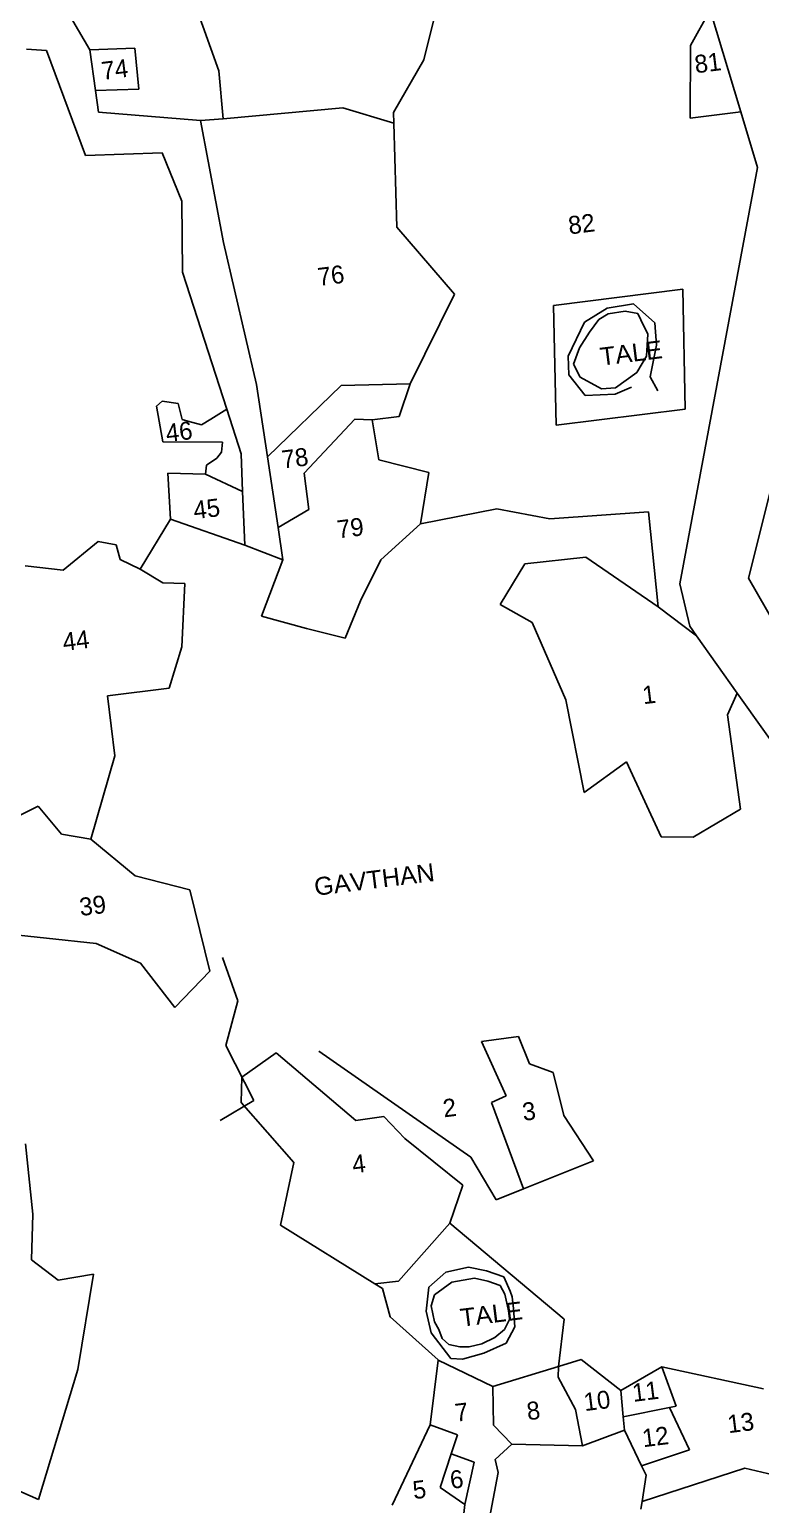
# Model space of a CAD drawing. Header units: metres. Extents: x 290108 to 292128, y 1990044 to 1991719.
# Drawn here: x 290588 to 290885, y 1990587 to 1991185 of the extents above; entities that cross this region are included whole.
import ezdxf
from ezdxf.enums import TextEntityAlignment as Align

# ---------------------------------------------------------------- set-up
doc = ezdxf.new("R2010")
doc.units = ezdxf.units.M
doc.header["$MEASUREMENT"] = 0
for name, color, linetype in [('LINE_WATER', 4, 'Continuous'), ('OFF', 1, 'Continuous'), ('POLY_PARCEL', 6, 'Continuous'), ('POLY_ROAD', 30, 'Continuous'), ('POLY_WATER', 4, 'Continuous'), ('TEXT_MAPIN', 7, 'Continuous'), ('TEXT_PARCEL', 7, 'Continuous')]:
    doc.layers.add(name, color=color, linetype=linetype)
doc.styles.get("Standard").update_dxf_attribs({"font": 'arial.ttf'})
doc.styles.add('TEXT_MAP', font='')
doc.styles.get('TEXT_MAP').set_extended_font_data('Kruti Dev 050')

msp = doc.modelspace()

# ---------------------------------------------------------------- linework, layer by layer
at = {"layer": 'LINE_WATER'}
for p, q in [((290756.93, 1990681.36), (290766.18, 1990683.46)), ((290766.18, 1990683.46), (290773.49, 1990682)), ((290750.08, 1990675.29), (290756.93, 1990681.36)), ((290759.33, 1990677.39), (290752.36, 1990672.24)), ((290768.63, 1990679.02), (290759.33, 1990677.39)), ((290774.01, 1990677.79), (290768.63, 1990679.02)), ((290773.49, 1990682), (290780.45, 1990679.54)), ((290778.99, 1990676.03), (290774.01, 1990677.79)), ((290780.45, 1990679.54), (290783.08, 1990673.69)), ((290748.9, 1990665.64), (290750.08, 1990675.29)), ((290752.36, 1990672.24), (290751.01, 1990667.8)), ((290780.86, 1990672.46), (290778.99, 1990676.03)), ((290783.01, 1990662.75), (290780.86, 1990672.46)), ((290783.08, 1990673.69), (290783.84, 1990671.41)), ((290783.84, 1990671.41), (290784.42, 1990666.73)), ((290750.95, 1990656.86), (290748.9, 1990665.64)), ((290751.01, 1990667.8), (290752.3, 1990661.31)), ((290784.42, 1990666.73), (290784.88, 1990659.19)), ((290752.3, 1990661.31), (290754.11, 1990658.21)), ((290780.73, 1990658.19), (290783.01, 1990662.75)), ((290758.9, 1990646.45), (290750.95, 1990656.86)), ((290754.11, 1990658.21), (290755.51, 1990654.58)), ((290755.51, 1990654.58), (290758.2, 1990652.07)), ((290771.48, 1990652.29), (290776.87, 1990654.86)), ((290776.87, 1990654.86), (290780.73, 1990658.19)), ((290784.88, 1990659.19), (290781.43, 1990652.58)), ((290758.2, 1990652.07), (290762.59, 1990651.19)), ((290762.59, 1990651.19), (290766.39, 1990651.18)), ((290772.41, 1990648.61), (290763.69, 1990646.1)), ((290766.39, 1990651.18), (290771.48, 1990652.29)), ((290781.43, 1990652.58), (290772.41, 1990648.61)), ((290763.69, 1990646.1), (290758.9, 1990646.45))]:
    msp.add_line(p, q, dxfattribs=at)
at = {"layer": 'OFF'}
msp.add_line((290675.35, 1990976.17), (290690.83, 1990970.15), dxfattribs=at)
at = {"layer": 'POLY_PARCEL'}
for p, q in [((290758.22, 1991214), (290748.05, 1991172.97)), ((290655.05, 1991195.56), (290664.85, 1991168.43)), ((290864.21, 1991193.08), (290856.15, 1991178.78)), ((290612.49, 1991176.92), (290630.67, 1991177.66)), ((290630.67, 1991177.66), (290632.36, 1991160.98)), ((290856.15, 1991178.78), (290856.04, 1991149.28)), ((290664.85, 1991168.43), (290666.52, 1991148.98)), ((290748.05, 1991172.97), (290735.7, 1991151.6)), ((290632.36, 1991160.98), (290614.74, 1991160.46)), ((290666.52, 1991148.98), (290715.13, 1991153.51)), ((290715.13, 1991153.51), (290735.83, 1991147.3)), ((290735.7, 1991151.6), (290735.83, 1991147.3)), ((290856.04, 1991149.28), (290876.61, 1991151.86)), ((290666.52, 1991148.98), (290657.39, 1991148.32)), ((290735.83, 1991147.3), (290737.04, 1991105.01)), ((290737.04, 1991105.01), (290760.51, 1991077.88)), ((290760.51, 1991077.88), (290742.43, 1991041.6)), ((290714.49, 1991040.86), (290684.52, 1991012.02)), ((290742.43, 1991041.6), (290714.49, 1991040.86)), ((290742.43, 1991041.6), (290738.03, 1991028.33)), ((290639.47, 1991032.47), (290641.89, 1991034.56)), ((290642.15, 1991018.05), (290639.47, 1991032.47)), ((290641.89, 1991034.56), (290648.27, 1991033.56)), ((290648.27, 1991033.56), (290649.98, 1991027.07)), ((290661.59, 1991027.17), (290668.03, 1991031.23)), ((290649.98, 1991027.07), (290652.29, 1991026.46)), ((290652.29, 1991026.46), (290657.85, 1991024.92)), ((290657.85, 1991024.92), (290661.59, 1991027.17)), ((290699.5, 1991005.28), (290720, 1991027.23)), ((290720, 1991027.23), (290727.06, 1991026.96)), ((290738.03, 1991028.33), (290727.06, 1991026.96)), ((290727.06, 1991026.96), (290729.72, 1991010.76)), ((290666.32, 1991017.93), (290642.15, 1991018.05)), ((290664.01, 1991011.38), (290665.93, 1991013.86)), ((290665.93, 1991013.86), (290666.32, 1991017.93)), ((290659.43, 1991005), (290659.87, 1991008.63)), ((290659.87, 1991008.63), (290664.01, 1991011.38)), ((290729.72, 1991010.76), (290750.08, 1991005.66)), ((290645.16, 1990986.69), (290644.18, 1991005.34)), ((290644.18, 1991005.34), (290659.43, 1991005)), ((290659.43, 1991005), (290674.49, 1990997.87)), ((290701.33, 1990990.56), (290699.5, 1991005.28)), ((290750.08, 1991005.66), (290746.62, 1990984.75)), ((290688.86, 1990983.27), (290701.33, 1990990.56)), ((290746.62, 1990984.75), (290777.62, 1990990.85)), ((290777.62, 1990990.85), (290799.14, 1990986.82)), ((290799.14, 1990986.82), (290839.14, 1990989.6)), ((290839.14, 1990989.6), (290843.03, 1990951.19)), ((290632.93, 1990966.39), (290645.16, 1990986.69)), ((290645.16, 1990986.69), (290675.35, 1990976.17)), ((290730.53, 1990970.24), (290746.62, 1990984.75)), ((290601.66, 1990966.07), (290615.87, 1990977.68)), ((290615.87, 1990977.68), (290623.19, 1990976.35)), ((290623.19, 1990976.35), (290624.84, 1990970.3)), ((290624.84, 1990970.3), (290632.93, 1990966.39)), ((290722.32, 1990953.57), (290730.53, 1990970.24)), ((290813.7, 1990971.24), (290788.97, 1990968.61)), ((290843.03, 1990951.19), (290813.7, 1990971.24)), ((290586.24, 1990967.73), (290601.66, 1990966.07)), ((290632.93, 1990966.39), (290642.12, 1990960.83)), ((290690.83, 1990970.15), (290682.19, 1990947.31)), ((290788.97, 1990968.61), (290778.94, 1990952.16)), ((290642.12, 1990960.83), (290651.09, 1990960.6)), ((290651.09, 1990960.6), (290649.81, 1990934.96)), ((290716.14, 1990938.5), (290722.32, 1990953.57)), ((290682.19, 1990947.31), (290700.46, 1990942.36)), ((290778.94, 1990952.16), (290791.93, 1990944.84)), ((290843.03, 1990951.19), (290858.67, 1990939.45)), ((290700.46, 1990942.36), (290716.14, 1990938.5)), ((290791.93, 1990944.84), (290805.67, 1990913.47)), ((290649.81, 1990934.96), (290644.73, 1990918.24)), ((290644.73, 1990918.24), (290619.62, 1990915.11)), ((290619.62, 1990915.11), (290622.58, 1990890.73)), ((290805.67, 1990913.47), (290813.03, 1990875.94)), ((290871.29, 1990907.33), (290875.22, 1990916.16)), ((290876.5, 1990869.08), (290871.29, 1990907.33)), ((290622.58, 1990890.73), (290612.92, 1990856.89)), ((290813.03, 1990875.94), (290830.27, 1990888.37)), ((290830.27, 1990888.37), (290844.34, 1990857.93)), ((290591.57, 1990870.33), (290583.15, 1990866.15)), ((290601.03, 1990858.99), (290591.57, 1990870.33)), ((290857.33, 1990857.76), (290876.5, 1990869.08)), ((290612.92, 1990856.89), (290601.03, 1990858.99)), ((290612.92, 1990856.89), (290630.86, 1990842.14)), ((290844.34, 1990857.93), (290857.33, 1990857.76)), ((290630.86, 1990842.14), (290653.04, 1990836.4)), ((290653.04, 1990836.4), (290661.17, 1990803.44)), ((290615.04, 1990814.69), (290574.25, 1990819)), ((290633.04, 1990806.65), (290615.04, 1990814.69)), ((290672.47, 1990791.44), (290666.27, 1990808.97)), ((290646.9, 1990788.7), (290633.04, 1990806.65)), ((290661.17, 1990803.44), (290646.9, 1990788.7)), ((290667.66, 1990773.36), (290672.47, 1990791.44)), ((290678.99, 1990751), (290667.66, 1990773.36)), ((290786.47, 1990777.02), (290771.34, 1990774.92)), ((290771.34, 1990774.92), (290781.35, 1990752.88)), ((290790.85, 1990765.81), (290786.47, 1990777.02)), ((290688.1, 1990770.28), (290674.22, 1990760.46)), ((290688.1, 1990770.28), (290720.39, 1990742.95)), ((290705.36, 1990770.98), (290767.13, 1990728.04)), ((290800.48, 1990762.31), (290790.85, 1990765.81)), ((290804.78, 1990744.9), (290800.48, 1990762.31)), ((290674.22, 1990760.46), (290673.88, 1990750.18)), ((290665.39, 1990742.88), (290678.99, 1990751)), ((290673.88, 1990750.18), (290695.24, 1990725.88)), ((290781.35, 1990752.88), (290775.48, 1990750.23)), ((290775.48, 1990750.23), (290788.39, 1990715.13)), ((290720.39, 1990742.95), (290731.73, 1990744.57)), ((290731.73, 1990744.57), (290740.33, 1990735.6)), ((290816.9, 1990726.55), (290804.78, 1990744.9)), ((290586.42, 1990733.48), (290589.34, 1990704.9)), ((290740.33, 1990735.6), (290763.83, 1990716.74)), ((290695.24, 1990725.88), (290689.78, 1990700.4)), ((290767.13, 1990728.04), (290777.4, 1990710.74)), ((290788.39, 1990715.13), (290816.9, 1990726.55)), ((290763.83, 1990716.74), (290758.58, 1990701.33)), ((290777.4, 1990710.74), (290788.39, 1990715.13)), ((290589.34, 1990704.9), (290588.78, 1990686.38)), ((290689.78, 1990700.4), (290728.16, 1990676.74)), ((290588.78, 1990686.38), (290599.67, 1990678.19)), ((290599.67, 1990678.19), (290614.01, 1990680.61)), ((290614.01, 1990680.61), (290607.67, 1990641.98)), ((290607.67, 1990641.98), (290591.58, 1990589.28)), ((290753.88, 1990645.75), (290750.55, 1990619.54)), ((290802.5, 1990638.86), (290802.69, 1990643.16)), ((290811.86, 1990645.96), (290802.69, 1990643.16)), ((290827.99, 1990633.41), (290811.86, 1990645.96)), ((290827.99, 1990633.41), (290844.6, 1990643.02)), ((290844.6, 1990643.02), (290885.84, 1990634.13)), ((290844.6, 1990643.02), (290850.36, 1990627.02)), ((290809.53, 1990625.72), (290802.5, 1990638.86)), ((290776.32, 1990619.43), (290776, 1990635.03)), ((290828.96, 1990622.76), (290827.99, 1990633.41)), ((290812.44, 1990610.98), (290809.53, 1990625.72)), ((290847.67, 1990626.49), (290828.96, 1990622.76)), ((290850.36, 1990627.02), (290847.67, 1990626.49)), ((290847.67, 1990626.49), (290855.8, 1990609.37)), ((290750.55, 1990619.54), (290735.19, 1990586.89)), ((290750.55, 1990619.54), (290761.71, 1990615.46)), ((290783.75, 1990611.73), (290776.32, 1990619.43)), ((290812.44, 1990610.98), (290829.44, 1990617.41)), ((290829.44, 1990617.41), (290828.96, 1990622.76)), ((290836.37, 1990602.91), (290829.44, 1990617.41)), ((290761.71, 1990615.46), (290759.15, 1990607.7)), ((290776.98, 1990605.49), (290783.75, 1990611.73)), ((290783.75, 1990611.73), (290812.44, 1990610.98)), ((290591.58, 1990589.28), (290553.87, 1990605.89)), ((290759.15, 1990607.7), (290754.66, 1990594.09)), ((290768.48, 1990604.44), (290759.15, 1990607.7)), ((290778.17, 1990600.25), (290776.98, 1990605.49)), ((290855.8, 1990609.37), (290836.37, 1990602.91)), ((290764.68, 1990587.25), (290768.48, 1990604.44)), ((290772.64, 1990570.99), (290778.17, 1990600.25)), ((290838.19, 1990599.09), (290836.37, 1990602.91)), ((290836.6, 1990588.47), (290878.3, 1990601.92)), ((290878.3, 1990601.92), (290894.3, 1990598.18)), ((290754.66, 1990594.09), (290764.68, 1990587.25)), ((290836.6, 1990588.47), (290838.19, 1990599.09)), ((290836.13, 1990585.36), (290836.6, 1990588.47)), ((290764.68, 1990587.25), (290762.57, 1990569.5))]:
    msp.add_line(p, q, dxfattribs=at)
at = {"layer": 'POLY_ROAD'}
for p, q in [((290612.49, 1991176.92), (290603.34, 1991192.66)), ((290876.61, 1991151.86), (290864.21, 1991193.08)), ((290586.71, 1991177.3), (290594.92, 1991176.76)), ((290594.92, 1991176.76), (290610.67, 1991134.19)), ((290614.74, 1991160.46), (290612.49, 1991176.92)), ((290615.94, 1991151.73), (290614.74, 1991160.46)), ((290657.39, 1991148.32), (290615.94, 1991151.73)), ((290883.43, 1991129.2), (290876.61, 1991151.86)), ((290666.67, 1991098.85), (290657.39, 1991148.32)), ((290610.67, 1991134.19), (290641.8, 1991135.25)), ((290641.8, 1991135.25), (290649.87, 1991115.63)), ((290851.85, 1990960.43), (290883.43, 1991129.2)), ((290649.87, 1991115.63), (290650.01, 1991086.89)), ((290680.11, 1991041.31), (290666.67, 1991098.85)), ((290650.01, 1991086.89), (290668.03, 1991031.23)), ((290684.52, 1991012.02), (290680.11, 1991041.31)), ((290668.03, 1991031.23), (290673.88, 1991013.17)), ((290673.88, 1991013.17), (290674.49, 1990997.87)), ((290892.66, 1991013.97), (290879.74, 1990962.75)), ((290688.86, 1990983.27), (290684.52, 1991012.02)), ((290674.49, 1990997.87), (290675.35, 1990976.17)), ((290690.83, 1990970.15), (290688.86, 1990983.27)), ((290855.94, 1990943.3), (290851.85, 1990960.43)), ((290879.74, 1990962.75), (290903.28, 1990921.77)), ((290858.67, 1990939.45), (290855.94, 1990943.3)), ((290875.22, 1990916.16), (290858.67, 1990939.45)), ((290932.07, 1990836.14), (290875.22, 1990916.16))]:
    msp.add_line(p, q, dxfattribs=at)
at = {"layer": 'POLY_WATER'}
for p, q in [((290800.65, 1991073.35), (290853.05, 1991079.87)), ((290853.05, 1991079.87), (290854.12, 1991031.29)), ((290801.72, 1991024.78), (290800.65, 1991073.35)), ((290813.26, 1991066.6), (290822.36, 1991072.29)), ((290822.36, 1991072.29), (290833.02, 1991073.96)), ((290833.02, 1991073.96), (290841.68, 1991066.29)), ((290806.57, 1991052.81), (290813.26, 1991066.6)), ((290815.27, 1991062.45), (290819.01, 1991067.59)), ((290819.01, 1991067.59), (290822.8, 1991069.88)), ((290822.8, 1991069.88), (290829.76, 1991071.05)), ((290829.76, 1991071.05), (290834.89, 1991070.03)), ((290834.89, 1991070.03), (290836.09, 1991067.56)), ((290836.09, 1991067.56), (290838.9, 1991061.73)), ((290841.68, 1991066.29), (290842.45, 1991057.28)), ((290811.21, 1991056.2), (290815.27, 1991062.45)), ((290838.9, 1991061.73), (290838.41, 1991052.76)), ((290808.71, 1991049.54), (290811.21, 1991056.2)), ((290842.45, 1991057.28), (290839.85, 1991044.35)), ((290806.57, 1991052.81), (290806.82, 1991045.14)), ((290811.48, 1991044.3), (290808.71, 1991049.54)), ((290838.41, 1991052.76), (290834.38, 1991046.12)), ((290806.82, 1991045.14), (290813.46, 1991036.86)), ((290820.09, 1991039.48), (290811.48, 1991044.3)), ((290834.38, 1991046.12), (290825.78, 1991039.88)), ((290839.85, 1991044.35), (290843, 1991038.78)), ((290813.46, 1991036.86), (290825.66, 1991037.33)), ((290825.78, 1991039.88), (290820.09, 1991039.48)), ((290825.66, 1991037.33), (290832.3, 1991040.26)), ((290854.12, 1991031.29), (290801.72, 1991024.78)), ((290758.58, 1990701.33), (290737.78, 1990677.72)), ((290804.97, 1990662.35), (290758.58, 1990701.33)), ((290737.78, 1990677.72), (290728.16, 1990676.74)), ((290728.16, 1990676.74), (290731.27, 1990674.83)), ((290731.27, 1990674.83), (290734.31, 1990663.35)), ((290734.31, 1990663.35), (290753.76, 1990645.81)), ((290802.69, 1990643.16), (290804.97, 1990662.35)), ((290753.88, 1990645.75), (290753.76, 1990645.81)), ((290776, 1990635.03), (290753.88, 1990645.75)), ((290802.69, 1990643.16), (290776, 1990635.03))]:
    msp.add_line(p, q, dxfattribs=at)

# ---------------------------------------------------------------- texts
at = {"layer": 'TEXT_MAPIN'}
for s, p in [('TALE', (290819.99, 1991048.9)), ('GAVTHAN', (290703.99, 1990833.98)), ('TALE', (290763.23, 1990659.26))]:
    msp.add_text(s, height=7.272, rotation=7.09149, dxfattribs=at).set_placement(p)
at = {"layer": 'TEXT_PARCEL', "style": 'TEXT_MAP'}
for s, height, p in [('81', 7.272, (290863.25, 1991171.71)), ('74', 7.272, (290622.58, 1991169.03)), ('82', 7.272, (290812, 1991106.39)), ('76', 7.272, (290710.3, 1991085.51)), ('46', 7.272, (290648.68, 1991022.18)), ('78', 7.272, (290695.69, 1991011.49)), ('45', 7.272, (290659.87, 1990990.87)), ('79', 7.272, (290718.18, 1990983.15)), ('44', 7.272, (290606.81, 1990937.51)), ('1', 7.27, (290839.38, 1990915.58)), ('39', 7.272, (290613.62, 1990830.06)), ('2', 7.27, (290758.44, 1990748.14)), ('3', 7.27, (290790.67, 1990746.67)), ('4', 7.27, (290721.62, 1990725.39)), ('11', 7.272, (290837.93, 1990633.09)), ('10', 7.272, (290818.25, 1990629.34)), ('7', 7.27, (290763.3, 1990624.67)), ('8', 7.27, (290792.46, 1990625.3)), ('13', 7.272, (290876.58, 1990620.39)), ('12', 7.272, (290841.97, 1990614.76)), ('6', 7.27, (290761.32, 1990597.47)), ('5', 7.27, (290746.2, 1990593.24))]:
    msp.add_text(s, height=height, rotation=7.09149, dxfattribs=at).set_placement(p, align=Align.MIDDLE)

doc.saveas('drawing.dxf')
